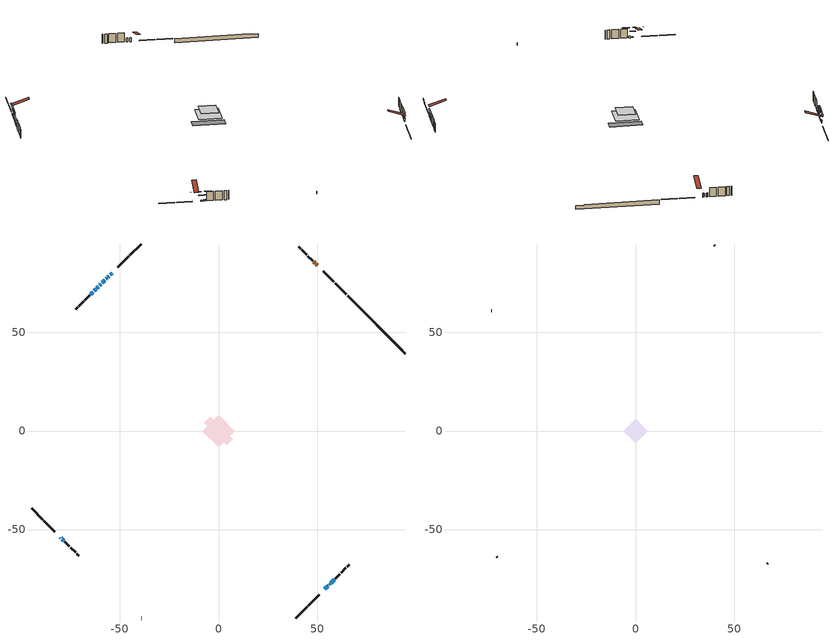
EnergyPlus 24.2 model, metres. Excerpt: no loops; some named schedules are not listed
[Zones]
conditioned space
 floor adiabatic (AdiabaticFloorConstruction): -8.29,0 0,8.29 8.29,0 0,-8.29 z2.9
 floor foundation (Slab1 construction): -7.35,4.21 -4.21,7.35 7.35,-4.21 4.21,-7.35 z-1.83
 wall outside (RimJoist1 construction): 39.29,-94.86 44.94,-89.22 / -94.86,-39.29 -89.22,-44.94 / -39.29,94.86 -44.94,89.22 / 64.82,69.34 59.18,74.98 z0.46:0.76
 wall outside (RimJoist2 construction): 45.6,-88.56 51.1,-83.05 / -88.56,-45.6 -83.05,-51.1 / -45.6,88.56 -51.1,83.05 / 58.52,75.64 53.01,81.15 z0.46:0.76
 wall outside (AdiabaticWallConstruction 1): 50.1,84.06 49.63,84.53 / 48.97,85.19 48.36,85.8 z0.46:2.49
 wall outside (AdiabaticWallConstruction): -39.3,-94.86 -38.97,-94.86 z0.46:1.68; -54.02,80.14 -54.9,79.26 z0.46:1.4; 54.02,-80.14 55.53,-78.63 z0.46:1.93; -55.55,78.61 -56.06,78.1 / -56.71,77.45 -57.04,77.12 / -80.14,-54.02 -79.81,-54.34 z0.46:0.87; -57.69,76.46 -59.06,75.1 / 56.18,-77.97 56.31,-77.85 z0.46:2.44; -59.72,74.44 -60.31,73.85 z0.46:1.25; -60.97,73.19 -61.67,72.49 / -62.32,71.84 -63.02,71.13 z0.46:1.43; 56.97,-77.19 58.64,-75.52 z0.46:2.14; -79.16,-55 -78.58,-55.58 z0.46:1.28; -63.68,70.48 -64.76,69.4 z0.46:1.32
 wall outside (Wall1 construction): 59.29,-74.86 61.6,-72.55 / -77.93,-56.23 -75.62,-58.54 / -65.42,68.74 -67.73,66.43 / 47.71,86.45 45.4,88.76 z0.46:5.34
 wall outside (Wall2 construction): 62.26,-71.9 64.68,-69.48 / -74.96,-59.2 -72.54,-61.62 / -68.38,65.78 -70.8,63.36 / 44.74,89.42 42.32,91.84 z0.46:5.34
 wall outside (Wall3 construction): 65.34,-68.82 66.26,-67.9 / -71.88,-62.28 -70.96,-63.2 / -71.46,62.7 -72.38,61.78 / 41.66,92.5 40.74,93.42 z0.46:5.34
 wall foundation (FoundationWall1 construction): 65.48,68.68,-1.83 65.48,68.68,0.46 91.93,42.23,0.46 91.93,42.23,0.3 94.86,39.29,0.3 94.86,39.29,-1.83
 window (WindowConstruction 10): -39.29,-94.86 -38.98,-94.86 z0.46:1.68
 window (WindowConstruction 8): -54.02,80.14 -54.9,79.26 z0.46:1.4
 window (WindowConstruction 9): 54.02,-80.14 55.53,-78.63 z0.46:1.93
 window (WindowConstruction 11): -55.55,78.6 -56.06,78.1 z0.46:0.87
 window (WindowConstruction 12): -56.71,77.44 -57.04,77.12 z0.46:0.87
 window (WindowConstruction 13): -80.14,-54.02 -79.82,-54.34 z0.46:0.87
 window (WindowConstruction): -57.69,76.46 -59.06,75.1 z0.46:2.44
 window (WindowConstruction 1): -59.72,74.44 -60.31,73.85 z0.46:1.25
 window (WindowConstruction 2): -60.97,73.19 -61.67,72.49 z0.46:1.43
 window (WindowConstruction 3): -62.32,71.83 -63.02,71.13 z0.46:1.43
 window (WindowConstruction 4): 56.18,-77.97 56.31,-77.85 z0.46:2.44
 window (WindowConstruction 5): 56.97,-77.19 58.64,-75.52 z0.46:2.14
 window (WindowConstruction 6): -79.16,-55 -78.58,-55.57 z0.46:1.27
 window (WindowConstruction 7): -63.68,70.48 -64.76,69.4 z0.46:1.32
 door (Door): 50.1,84.06 49.63,84.53 z0.46:2.49
 door (Door 1): 48.97,85.19 48.36,85.8 z0.46:2.49
 ceiling adiabatic (AdiabaticFloorConstruction): 0,-8.29 8.29,0 0,8.29 -8.29,0 z2.9
attic - vented
 floor to conditioned space (Floor1 construction Reversed): -6.24,0 0,6.24 6.24,0 0,-6.24 z5.34
 wall outside (Wall4 construction): 66.92,-67.24 67.05,-67.11 / -70.3,-63.85 -70.17,-63.99 / -73.04,61.12 -73.17,60.99 / 40.08,94.07 39.95,94.21 z0.46:5.34
 roof outside (Roof1 construction): 53.36,-80.8,5.34 47.29,-74.72,8.2 45.69,-76.32,8.2 51.76,-82.4,5.34; -80.8,-53.36,5.34 -74.72,-47.29,8.2 -76.32,-45.69,8.2 -82.4,-51.76,5.34; -53.36,80.8,5.34 -47.29,74.72,8.2 -45.69,76.32,8.2 -51.76,82.4,5.34; 50.76,83.4,5.34 44.68,77.33,8.2 46.28,75.73,8.2 52.36,81.8,5.34
shading: -55.04,79.12 -53.88,80.28 -54.17,80.57 -55.33,79.41 z1.6; 55.67,-78.49 53.88,-80.28 54.17,-80.57 55.96,-78.78 z2.13; -59.54,74.62 -52.07,82.09 -52.36,82.38 -59.83,74.91 z5.79; -60.52,73.64 -53.23,80.93 -53.52,81.22 -60.81,73.93 z5.79; -76.33,-57.83 -83.63,-50.53 -83.92,-50.82 -76.62,-58.12 z5.79; -60.82,73.34 -55.93,78.22 -56.23,78.51 -61.11,73.63 z4.93; -62.07,72.09 -57.96,76.2 -58.25,76.49 -62.36,72.38 z3.74; -63.43,70.73 -59.21,74.95 -59.5,75.24 -63.72,71.02 z3.92; -63.17,70.99 -62.18,71.98 -62.47,72.27 -63.46,71.28 z1.63; 58.07,-76.09 54.42,-79.73 54.71,-80.03 58.36,-76.38 z4.93; 60.4,-73.76 55.21,-78.95 55.5,-79.24 60.69,-74.05 z4.63; -76.82,-57.34 -80.92,-53.24 -81.21,-53.53 -77.11,-57.63 z3.76; -64.9,69.26 -63.54,70.62 -63.83,70.91 -65.19,69.55 z1.52
[Building]
Building 1: Terrain=Suburbs
[Site:Location]
Toronto City Centre_ON: Latitude {deg}=43.63; Longitude {deg}=-79.39; Time Zone {hr}=-5; Elevation {m}=77; Keep Site Location Information=Yes
[Site:GroundTemperature:Shallow]
5.01852, 3.26908, 3.12898, 3.95918, 7.29196, 10.6092, 13.4851, 15.3069, 15.4617, 13.9799, 11.1774, 7.9619
[Site:WaterMainsTemperature]
Calculation Method=Schedule; Temperature Schedule=mains temperature schedule
[Material] Roughness=Rough; Thermal Absorptance=0.9
Name | Thickness {m} | Conductivity {W/m-K} | Density {kg/m3} | Specific Heat {J/kg-K} | Solar Absorptance | Visible Absorptance
asphalt or fiberglass shingles | 0.00635 | 0.162714 | 1121.4 | 1465.45 | 0.4 | 0.4
ceiling loosefill ins | 0.254 | 0.0480833 | 16.02 | 1046.75 | 0.7 | 0.7
ceiling stud and cavity | 0.1397 | 0.245624 | 65.682 | 1177.47 | 0.7 | 0.7
concrete 4.0 in. | 0.1016 | 1.803125 | 2242.8 | 837.4 | 0.7 | 0.7
concrete 8.0 in. | 0.2032 | 1.803125 | 2242.8 | 837.4 | 0.7 | 0.7
door material | 0.04445 | 0.053851 | 512.64 | 1214.23 | 0.7 | 0.7
floor covering | 0.0127 | 0.0433444 | 54.468 | 1339.84 | 0.6 | 0.6
floor rigid ins; wall rigid ins | 0.512978 | 0.029427 | 32.04 | 1214.23 | 0.7 | 0.7
floor stud and cavity | 0.1397 | 1.75129 | 37.0049 | 1207.88 | 0.7 | 0.7
furniture material conditioned space 1 | 0.1524 | 0.115458 | 640.8 | 1214.23 | 0.6 | 0.6
gypsum board | 0.0127 | 0.160291 | 801 | 837.4 | 0.6 | 0.6
osb sheathing 0.5 in. | 0.0127 | 0.115458 | 512.64 | 1214.23 | 0.7 | 0.7
osb sheathing 0.75 in. | 0.01905 | 0.115458 | 512.64 | 1214.23 | 0.7 | 0.7
osb sheathing 2.0 in. | 0.0508 | 0.115458 | 512.64 | 1214.23 | 0.7 | 0.7
rim joist stud and cavity | 0.0508 | 0.0451784 | 125.044 | 1163.47 | 0.6 | 0.6
rim joist stud and cavity 1 | 0.0508 | 0.107068 | 50.32683 | 1063.81 | 0.6 | 0.6
wall stud and cavity | 0.1397 | 0.0823012 | 139.0536 | 1170.24 | 0.7 | 0.7
wall stud and cavity 1 | 0.1397 | 0.0945631 | 139.0536 | 1170.24 | 0.7 | 0.7
wall stud and cavity 2 | 0.1397 | 0.112697 | 139.0536 | 1170.24 | 0.7 | 0.7
wall stud and cavity 3 | 0.0889 | 6.9971 | 50.32683 | 1063.81 | 0.6 | 0.6
wall stud and cavity 4 | 0.0889 | 0.380278 | 52.3479 | 1209.89 | 0.7 | 0.7
wall stud and cavity 5 | 0.0889 | 0.391764 | 83.0341 | 1211.67 | 0.7 | 0.7
wood siding | 0.0254 | 0.102417 | 544.68 | 1172.36 | 0.4 | 0.4
wood siding 1 | 0.00254 | 0.102417 | 544.68 | 1172.36 | 0.4 | 0.4
wood siding 2; wood siding 3; wood siding 4 | 0.0254 | 0.102417 | 544.68 | 1172.36 | 0.7 | 0.7
[WindowMaterial:SimpleGlazingSystem]
Name | U-Factor {W/m2-K} | Solar Heat Gain Coefficient
WindowMaterial | 2.97584 | 0.59
WindowMaterial 1 | 2.96448 | 0.62
WindowMaterial 10 | 4.80756 | 0.58
WindowMaterial 2 | 2.94291 | 0.64
WindowMaterial 3 | 3.28416 | 0.41
WindowMaterial 4 | 2.88272 | 0.7
WindowMaterial 5 | 2.93155 | 0.66
WindowMaterial 6 | 2.93325 | 0.65
WindowMaterial 7 | 2.91963 | 0.67
WindowMaterial 8 | 3.30573 | 0.58
WindowMaterial 9 | 5.01254 | 0.62
[Construction]
AdiabaticFloorConstruction: floor stud and cavity, floor rigid ins, osb sheathing 0.75 in., floor covering
AdiabaticWallConstruction: wood siding 3, wall rigid ins, wall stud and cavity 4, gypsum board
AdiabaticWallConstruction 1: wood siding 4, wall rigid ins, wall stud and cavity 4, gypsum board
Door; Door 1: door material
Floor1 construction Reversed: gypsum board, ceiling stud and cavity, ceiling loosefill ins
FoundationWall1 construction: concrete 8.0 in.
furniture construction conditioned space 1: furniture material conditioned space 1
PartitionWallConstruction: gypsum board, wall stud and cavity 5, gypsum board
RimJoist1 construction: wood siding 2, osb sheathing 2.0 in., rim joist stud and cavity
RimJoist2 construction: wood siding 2, rim joist stud and cavity 1
Roof1 construction: asphalt or fiberglass shingles
Slab1 construction: concrete 4.0 in.
Wall1 construction: wood siding, osb sheathing 0.5 in., wall stud and cavity, gypsum board
Wall2 construction: wood siding, osb sheathing 0.5 in., wall stud and cavity 1, gypsum board
Wall3 construction: wood siding, osb sheathing 0.5 in., wall stud and cavity 2, gypsum board
Wall4 construction: wood siding 1, wall stud and cavity 3
WindowConstruction: WindowMaterial
WindowConstruction 1; WindowConstruction 6: WindowMaterial 1
WindowConstruction 10: WindowMaterial 8
WindowConstruction 11: WindowMaterial 9
WindowConstruction 12; WindowConstruction 13: WindowMaterial 10
WindowConstruction 2; WindowConstruction 3: WindowMaterial 2
WindowConstruction 4: WindowMaterial 3
WindowConstruction 5: WindowMaterial 4
WindowConstruction 7: WindowMaterial 5
WindowConstruction 8: WindowMaterial 6
WindowConstruction 9: WindowMaterial 7
[Zone] Multiplier=1; Part of Total Floor Area=Yes
Name | Volume {m3}
attic - vented | 36.1396
conditioned space | 526.6
[Space]
Name | Zone | Volume {m3}
attic - vented 1 | attic - vented | 36.1396
conditioned space 1 | conditioned space | 526.6
[ZoneInfiltration:EffectiveLeakageArea]
infil attic - vented 1: Zone or Space=attic - vented 1; Schedule=Always On Discrete; Effective Air Leakage Area {cm2}=3274.11; Stack Coefficient=0.00053821; Wind Coefficient=1.56746e-05
[ZoneMixing]
whole house fan mix: Zone or Space=attic - vented; Schedule=Always On Continuous; Design Flow Rate Calculation Method=Flow/Zone; Design Flow Rate {m3/s}=0; Source Zone or Space=conditioned space
[SurfaceProperty:ExposedFoundationPerimeter]
Slab1: Exposed Perimeter Calculation Method=TotalExposedPerimeter; Total Exposed Perimeter {m}=41.556
[InternalMass] Zone or ZoneList=conditioned space; Space or SpaceList=conditioned space 1
Name | Construction | Surface Area {m2}
furniture mass conditioned space 1 | furniture construction conditioned space 1 | 84.0078
partition wall mass | PartitionWallConstruction | 210.02
[Lights]
interior lighting: Zone or ZoneList or Space or SpaceList=conditioned space 1; Schedule=interior lighting schedule; Design Level Calculation Method=LightingLevel; Lighting Level {W}=343.2; Return Air Fraction=0; Fraction Radiant=0.6; Fraction Visible=0.2; Fraction Replaceable=1
[People]
occupants: Zone or ZoneList or Space or SpaceList=conditioned space 1; Number of People Schedule=occupants schedule; Number of People Calculation Method=People; Number of People=3; Fraction Radiant=0.314171; Sensible Heat Fraction=0.56303; Activity Level Schedule=occupants activity schedule; Carbon Dioxide Generation Rate {m3/s-W}=0; Enable ASHRAE 55 Comfort Warnings=No; Mean Radiant Temperature Calculation Type=EnclosureAveraged
[ElectricEquipment] Zone or ZoneList or Space or SpaceList=conditioned space 1; Design Level Calculation Method=EquipmentLevel
Name | Schedule | Design Level {W} | Fraction Latent | Fraction Radiant | Fraction Lost
clothes dryer | clothes dryer schedule | 140.772 | 0.015 | 0.081 | 0.85
clothes washer | clothes washer schedule | 32.1985 | 0.03 | 0.162 | 0.7
cooking range | cooking range schedule | 215.147 | 0.08 | 0.432 | 0.2
dishwasher | dishwasher schedule | 66.8632 | 0.3 | 0.18 | 0.4
fridge | fridge schedule | 72.9452 | 0 | 0.6 | 0
mech vent bath fan 0 | mech vent bath fan 0 schedule | 43 | 0 | 0 | 1
mech vent house fan | mech vent house fan schedule | 0 | 0 | 0 | 1
mech vent house fan cfis | mech vent house fan cfis schedule | 0 | 0 | 0 | 0
mech vent range fan 0 | mech vent range fan 0 schedule | 43 | 0 | 0 | 1
misc plug loads | misc plug loads schedule | 494.7 | 0.045 | 0.513 | 0.1
whole house fan | Always On Discrete | 0 | 0 | 0 | 1
[OtherEquipment] Zone or ZoneList or Space or SpaceList=conditioned space 1; Design Level Calculation Method=EquipmentLevel
Name | Fuel Type | Schedule | Design Level {W} | Fraction Latent | Fraction Radiant | Fraction Lost
clothes dryer 1 | Electricity | clothes dryer schedule | 0 | 0.015 | 0.081 | 0.85
cooking range 1 | Electricity | cooking range schedule | 0 | 0.08 | 0.432 | 0.2
general water use latent | None | general water use schedule | 62.594 | 1 | 0 | 0
general water use sensible | None | general water use schedule | -61.6891 | 0 | 0.6 | 0
mech vent house fan latent load | None | Always On Discrete | 0 | 1 | 0 | 0
mech vent house fan sensible load | None | Always On Discrete | 0 | 0 | 0 | 0
water heater energy adjustment1 | NaturalGas | Always On Discrete | 0.01 | 0 | 0 | 1
[ZoneInfiltration:DesignFlowRate] Zone or ZoneList or Space or SpaceList=conditioned space 1; Schedule=Always On Discrete; Design Flow Rate Calculation Method=Flow/Zone; Design Flow Rate {m3/s}=0
infil flow; natural vent flow; whole house fan flow
[Foundation:Kiva]
Foundation Kiva 1: Initial Indoor Air Temperature {C}=18; Wall Height Above Grade {m}=0.460004; Wall Depth Below Slab {m}=0.2032
[Foundation:Kiva:Settings]
Soil Conductivity {W/m-K}=0.849921; Soil Density {kg/m3}=1842.3; Soil Specific Heat {J/kg-K}=418.7; Ground Solar Absorptivity=0.9; Ground Thermal Absorptivity=0.9; Ground Surface Roughness {m}=0.03; Far-Field Width {m}=40; Deep-Ground Boundary Condition=ZeroFlux; Deep-Ground Depth {m}=40; Minimum Cell Dimension {m}=0.2; Maximum Cell Growth Coefficient=3; Simulation Timestep=Timestep
[Exterior:Lights]
exterior lighting: Schedule=exterior lighting schedule; Design Level {W}=75.6
[Schedule:Constant]
Name | Hourly Value
Always On Continuous; mech vent house fan schedule; mech vent house fan cfis schedule; Always On Discrete | 1
occupants activity schedule | 117.228
fridge schedule | 0
[Schedule:Week:Daily]
interior lighting schedule Week Rule - Jan1-Jan27: interior lighting schedule day, interior lighting schedule day, interior lighting schedule day, interior lighting schedule day, interior lighting schedule day, interior lighting schedule day, interior lighting schedule day, interior lighting schedule default day, interior lighting schedule default day, interior lighting schedule default day, interior lighting schedule default day, interior lighting schedule default day
interior lighting schedule Week Rule - Jan28-Feb3: interior lighting schedule day, interior lighting schedule day, interior lighting schedule day, interior lighting schedule day, interior lighting schedule day 1, interior lighting schedule day 1, interior lighting schedule day 1, interior lighting schedule default day, interior lighting schedule default day, interior lighting schedule default day, interior lighting schedule default day, interior lighting schedule default day
interior lighting schedule Week Rule - Feb4-Feb24: interior lighting schedule day 1, interior lighting schedule day 1, interior lighting schedule day 1, interior lighting schedule day 1, interior lighting schedule day 1, interior lighting schedule day 1, interior lighting schedule day 1, interior lighting schedule default day, interior lighting schedule default day, interior lighting schedule default day, interior lighting schedule default day, interior lighting schedule default day
interior lighting schedule Week Rule - Feb25-Mar3: interior lighting schedule day 1, interior lighting schedule day 1, interior lighting schedule day 1, interior lighting schedule day 1, interior lighting schedule day 2, interior lighting schedule day 2, interior lighting schedule day 2, interior lighting schedule default day, interior lighting schedule default day, interior lighting schedule default day, interior lighting schedule default day, interior lighting schedule default day
interior lighting schedule Week Rule - Mar4-Mar31: interior lighting schedule day 2, interior lighting schedule day 2, interior lighting schedule day 2, interior lighting schedule day 2, interior lighting schedule day 2, interior lighting schedule day 2, interior lighting schedule day 2, interior lighting schedule default day, interior lighting schedule default day, interior lighting schedule default day, interior lighting schedule default day, interior lighting schedule default day
interior lighting schedule Week Rule - Apr1-Apr28: interior lighting schedule day 3, interior lighting schedule day 3, interior lighting schedule day 3, interior lighting schedule day 3, interior lighting schedule day 3, interior lighting schedule day 3, interior lighting schedule day 3, interior lighting schedule default day, interior lighting schedule default day, interior lighting schedule default day, interior lighting schedule default day, interior lighting schedule default day
interior lighting schedule Week Rule - Apr29-May5: interior lighting schedule day 3, interior lighting schedule day 3, interior lighting schedule day 4, interior lighting schedule day 4, interior lighting schedule day 4, interior lighting schedule day 4, interior lighting schedule day 4, interior lighting schedule default day, interior lighting schedule default day, interior lighting schedule default day, interior lighting schedule default day, interior lighting schedule default day
interior lighting schedule Week Rule - May6-May26: interior lighting schedule day 4, interior lighting schedule day 4, interior lighting schedule day 4, interior lighting schedule day 4, interior lighting schedule day 4, interior lighting schedule day 4, interior lighting schedule day 4, interior lighting schedule default day, interior lighting schedule default day, interior lighting schedule default day, interior lighting schedule default day, interior lighting schedule default day
interior lighting schedule Week Rule - May27-Jun2: interior lighting schedule day 4, interior lighting schedule day 4, interior lighting schedule day 4, interior lighting schedule day 4, interior lighting schedule day 4, interior lighting schedule day 5, interior lighting schedule day 5, interior lighting schedule default day, interior lighting schedule default day, interior lighting schedule default day, interior lighting schedule default day, interior lighting schedule default day
interior lighting schedule Week Rule - Jun3-Jun30: interior lighting schedule day 5, interior lighting schedule day 5, interior lighting schedule day 5, interior lighting schedule day 5, interior lighting schedule day 5, interior lighting schedule day 5, interior lighting schedule day 5, interior lighting schedule default day, interior lighting schedule default day, interior lighting schedule default day, interior lighting schedule default day, interior lighting schedule default day
interior lighting schedule Week Rule - Jul1-Jul28: interior lighting schedule day 6, interior lighting schedule day 6, interior lighting schedule day 6, interior lighting schedule day 6, interior lighting schedule day 6, interior lighting schedule day 6, interior lighting schedule day 6, interior lighting schedule default day, interior lighting schedule default day, interior lighting schedule default day, interior lighting schedule default day, interior lighting schedule default day
interior lighting schedule Week Rule - Jul29-Aug4: interior lighting schedule day 6, interior lighting schedule day 6, interior lighting schedule day 6, interior lighting schedule day 7, interior lighting schedule day 7, interior lighting schedule day 7, interior lighting schedule day 7, interior lighting schedule default day, interior lighting schedule default day, interior lighting schedule default day, interior lighting schedule default day, interior lighting schedule default day
interior lighting schedule Week Rule - Aug5-Aug25: interior lighting schedule day 7, interior lighting schedule day 7, interior lighting schedule day 7, interior lighting schedule day 7, interior lighting schedule day 7, interior lighting schedule day 7, interior lighting schedule day 7, interior lighting schedule default day, interior lighting schedule default day, interior lighting schedule default day, interior lighting schedule default day, interior lighting schedule default day
interior lighting schedule Week Rule - Aug26-Sep1: interior lighting schedule day 7, interior lighting schedule day 7, interior lighting schedule day 7, interior lighting schedule day 7, interior lighting schedule day 7, interior lighting schedule day 7, interior lighting schedule day 8, interior lighting schedule default day, interior lighting schedule default day, interior lighting schedule default day, interior lighting schedule default day, interior lighting schedule default day
interior lighting schedule Week Rule - Sep2-Sep29: interior lighting schedule day 8, interior lighting schedule day 8, interior lighting schedule day 8, interior lighting schedule day 8, interior lighting schedule day 8, interior lighting schedule day 8, interior lighting schedule day 8, interior lighting schedule default day, interior lighting schedule default day, interior lighting schedule default day, interior lighting schedule default day, interior lighting schedule default day
interior lighting schedule Week Rule - Sep30-Oct6: interior lighting schedule day 8, interior lighting schedule day 9, interior lighting schedule day 9, interior lighting schedule day 9, interior lighting schedule day 9, interior lighting schedule day 9, interior lighting schedule day 9, interior lighting schedule default day, interior lighting schedule default day, interior lighting schedule default day, interior lighting schedule default day, interior lighting schedule default day
interior lighting schedule Week Rule - Oct7-Oct27: interior lighting schedule day 9, interior lighting schedule day 9, interior lighting schedule day 9, interior lighting schedule day 9, interior lighting schedule day 9, interior lighting schedule day 9, interior lighting schedule day 9, interior lighting schedule default day, interior lighting schedule default day, interior lighting schedule default day, interior lighting schedule default day, interior lighting schedule default day
interior lighting schedule Week Rule - Oct28-Nov3: interior lighting schedule day 9, interior lighting schedule day 9, interior lighting schedule day 9, interior lighting schedule day 9, interior lighting schedule day 10, interior lighting schedule day 10, interior lighting schedule day 10, interior lighting schedule default day, interior lighting schedule default day, interior lighting schedule default day, interior lighting schedule default day, interior lighting schedule default day
interior lighting schedule Week Rule - Nov4-Nov24: interior lighting schedule day 10, interior lighting schedule day 10, interior lighting schedule day 10, interior lighting schedule day 10, interior lighting schedule day 10, interior lighting schedule day 10, interior lighting schedule day 10, interior lighting schedule default day, interior lighting schedule default day, interior lighting schedule default day, interior lighting schedule default day, interior lighting schedule default day
interior lighting schedule Week Rule - Nov25-Dec1: interior lighting schedule day 10, interior lighting schedule day 10, interior lighting schedule day 10, interior lighting schedule day 10, interior lighting schedule day 10, interior lighting schedule day 10, interior lighting schedule day 11, interior lighting schedule default day, interior lighting schedule default day, interior lighting schedule default day, interior lighting schedule default day, interior lighting schedule default day
interior lighting schedule Week Rule - Dec2-Dec31: interior lighting schedule day 11, interior lighting schedule day 11, interior lighting schedule day 11, interior lighting schedule day 11, interior lighting schedule day 11, interior lighting schedule day 11, interior lighting schedule day 11, interior lighting schedule default day, interior lighting schedule default day, interior lighting schedule default day, interior lighting schedule default day, interior lighting schedule default day
occupants schedule Week Rule - Jan1-Dec31: occupants schedule day, occupants schedule day, occupants schedule day, occupants schedule day, occupants schedule day, occupants schedule day, occupants schedule day, occupants schedule default day, occupants schedule default day, occupants schedule default day, occupants schedule default day, occupants schedule default day
clothes dryer schedule Week Rule - Jan1-Dec31: clothes dryer schedule day, clothes dryer schedule day, clothes dryer schedule day, clothes dryer schedule day, clothes dryer schedule day, clothes dryer schedule day, clothes dryer schedule day, clothes dryer schedule default day, clothes dryer schedule default day, clothes dryer schedule default day, clothes dryer schedule default day, clothes dryer schedule default day
clothes washer schedule Week Rule - Jan1-Dec31: clothes washer schedule day, clothes washer schedule day, clothes washer schedule day, clothes washer schedule day, clothes washer schedule day, clothes washer schedule day, clothes washer schedule day, clothes washer schedule default day, clothes washer schedule default day, clothes washer schedule default day, clothes washer schedule default day, clothes washer schedule default day
cooking range schedule Week Rule - Jan1-Dec31: cooking range schedule day, cooking range schedule day, cooking range schedule day, cooking range schedule day, cooking range schedule day, cooking range schedule day, cooking range schedule day, cooking range schedule default day, cooking range schedule default day, cooking range schedule default day, cooking range schedule default day, cooking range schedule default day
dishwasher schedule Week Rule - Jan1-Dec31: dishwasher schedule day, dishwasher schedule day, dishwasher schedule day, dishwasher schedule day, dishwasher schedule day, dishwasher schedule day, dishwasher schedule day, dishwasher schedule default day, dishwasher schedule default day, dishwasher schedule default day, dishwasher schedule default day, dishwasher schedule default day
mech vent bath fan 0 schedule Week Rule - Jan1-Dec31: mech vent bath fan 0 schedule day, mech vent bath fan 0 schedule day, mech vent bath fan 0 schedule day, mech vent bath fan 0 schedule day, mech vent bath fan 0 schedule day, mech vent bath fan 0 schedule day, mech vent bath fan 0 schedule day, mech vent bath fan 0 schedule default day, mech vent bath fan 0 schedule default day, mech vent bath fan 0 schedule default day, mech vent bath fan 0 schedule default day, mech vent bath fan 0 schedule default day
mech vent range fan 0 schedule Week Rule - Jan1-Dec31: mech vent range fan 0 schedule day, mech vent range fan 0 schedule day, mech vent range fan 0 schedule day, mech vent range fan 0 schedule day, mech vent range fan 0 schedule day, mech vent range fan 0 schedule day, mech vent range fan 0 schedule day, mech vent range fan 0 schedule default day, mech vent range fan 0 schedule default day, mech vent range fan 0 schedule default day, mech vent range fan 0 schedule default day, mech vent range fan 0 schedule default day
misc plug loads schedule Week Rule - Jan1-Dec31: misc plug loads schedule day, misc plug loads schedule day, misc plug loads schedule day, misc plug loads schedule day, misc plug loads schedule day, misc plug loads schedule day, misc plug loads schedule day, misc plug loads schedule default day, misc plug loads schedule default day, misc plug loads schedule default day, misc plug loads schedule default day, misc plug loads schedule default day
general water use schedule Week Rule - Jan1-Dec31: general water use schedule day, general water use schedule day, general water use schedule day, general water use schedule day, general water use schedule day, general water use schedule day, general water use schedule day, general water use schedule default day, general water use schedule default day, general water use schedule default day, general water use schedule default day, general water use schedule default day
exterior lighting schedule Week Rule - Jan1-Jan27: exterior lighting schedule day, exterior lighting schedule day, exterior lighting schedule day, exterior lighting schedule day, exterior lighting schedule day, exterior lighting schedule day, exterior lighting schedule day, exterior lighting schedule default day, exterior lighting schedule default day, exterior lighting schedule default day, exterior lighting schedule default day, exterior lighting schedule default day
exterior lighting schedule Week Rule - Jan28-Feb3: exterior lighting schedule day, exterior lighting schedule day, exterior lighting schedule day, exterior lighting schedule day, exterior lighting schedule day 1, exterior lighting schedule day 1, exterior lighting schedule day 1, exterior lighting schedule default day, exterior lighting schedule default day, exterior lighting schedule default day, exterior lighting schedule default day, exterior lighting schedule default day
exterior lighting schedule Week Rule - Feb4-Feb24: exterior lighting schedule day 1, exterior lighting schedule day 1, exterior lighting schedule day 1, exterior lighting schedule day 1, exterior lighting schedule day 1, exterior lighting schedule day 1, exterior lighting schedule day 1, exterior lighting schedule default day, exterior lighting schedule default day, exterior lighting schedule default day, exterior lighting schedule default day, exterior lighting schedule default day
exterior lighting schedule Week Rule - Feb25-Mar3: exterior lighting schedule day 1, exterior lighting schedule day 1, exterior lighting schedule day 1, exterior lighting schedule day 1, exterior lighting schedule day 2, exterior lighting schedule day 2, exterior lighting schedule day 2, exterior lighting schedule default day, exterior lighting schedule default day, exterior lighting schedule default day, exterior lighting schedule default day, exterior lighting schedule default day
exterior lighting schedule Week Rule - Mar4-Mar31: exterior lighting schedule day 2, exterior lighting schedule day 2, exterior lighting schedule day 2, exterior lighting schedule day 2, exterior lighting schedule day 2, exterior lighting schedule day 2, exterior lighting schedule day 2, exterior lighting schedule default day, exterior lighting schedule default day, exterior lighting schedule default day, exterior lighting schedule default day, exterior lighting schedule default day
exterior lighting schedule Week Rule - Apr1-Apr28: exterior lighting schedule day 3, exterior lighting schedule day 3, exterior lighting schedule day 3, exterior lighting schedule day 3, exterior lighting schedule day 3, exterior lighting schedule day 3, exterior lighting schedule day 3, exterior lighting schedule default day, exterior lighting schedule default day, exterior lighting schedule default day, exterior lighting schedule default day, exterior lighting schedule default day
exterior lighting schedule Week Rule - Apr29-May5: exterior lighting schedule day 3, exterior lighting schedule day 3, exterior lighting schedule day 4, exterior lighting schedule day 4, exterior lighting schedule day 4, exterior lighting schedule day 4, exterior lighting schedule day 4, exterior lighting schedule default day, exterior lighting schedule default day, exterior lighting schedule default day, exterior lighting schedule default day, exterior lighting schedule default day
exterior lighting schedule Week Rule - May6-May26: exterior lighting schedule day 4, exterior lighting schedule day 4, exterior lighting schedule day 4, exterior lighting schedule day 4, exterior lighting schedule day 4, exterior lighting schedule day 4, exterior lighting schedule day 4, exterior lighting schedule default day, exterior lighting schedule default day, exterior lighting schedule default day, exterior lighting schedule default day, exterior lighting schedule default day
exterior lighting schedule Week Rule - May27-Jun2: exterior lighting schedule day 4, exterior lighting schedule day 4, exterior lighting schedule day 4, exterior lighting schedule day 4, exterior lighting schedule day 4, exterior lighting schedule day 5, exterior lighting schedule day 5, exterior lighting schedule default day, exterior lighting schedule default day, exterior lighting schedule default day, exterior lighting schedule default day, exterior lighting schedule default day
exterior lighting schedule Week Rule - Jun3-Jun30: exterior lighting schedule day 5, exterior lighting schedule day 5, exterior lighting schedule day 5, exterior lighting schedule day 5, exterior lighting schedule day 5, exterior lighting schedule day 5, exterior lighting schedule day 5, exterior lighting schedule default day, exterior lighting schedule default day, exterior lighting schedule default day, exterior lighting schedule default day, exterior lighting schedule default day
exterior lighting schedule Week Rule - Jul1-Jul28: exterior lighting schedule day 6, exterior lighting schedule day 6, exterior lighting schedule day 6, exterior lighting schedule day 6, exterior lighting schedule day 6, exterior lighting schedule day 6, exterior lighting schedule day 6, exterior lighting schedule default day, exterior lighting schedule default day, exterior lighting schedule default day, exterior lighting schedule default day, exterior lighting schedule default day
exterior lighting schedule Week Rule - Jul29-Aug4: exterior lighting schedule day 6, exterior lighting schedule day 6, exterior lighting schedule day 6, exterior lighting schedule day 7, exterior lighting schedule day 7, exterior lighting schedule day 7, exterior lighting schedule day 7, exterior lighting schedule default day, exterior lighting schedule default day, exterior lighting schedule default day, exterior lighting schedule default day, exterior lighting schedule default day
exterior lighting schedule Week Rule - Aug5-Aug25: exterior lighting schedule day 7, exterior lighting schedule day 7, exterior lighting schedule day 7, exterior lighting schedule day 7, exterior lighting schedule day 7, exterior lighting schedule day 7, exterior lighting schedule day 7, exterior lighting schedule default day, exterior lighting schedule default day, exterior lighting schedule default day, exterior lighting schedule default day, exterior lighting schedule default day
exterior lighting schedule Week Rule - Aug26-Sep1: exterior lighting schedule day 7, exterior lighting schedule day 7, exterior lighting schedule day 7, exterior lighting schedule day 7, exterior lighting schedule day 7, exterior lighting schedule day 7, exterior lighting schedule day 8, exterior lighting schedule default day, exterior lighting schedule default day, exterior lighting schedule default day, exterior lighting schedule default day, exterior lighting schedule default day
exterior lighting schedule Week Rule - Sep2-Sep29: exterior lighting schedule day 8, exterior lighting schedule day 8, exterior lighting schedule day 8, exterior lighting schedule day 8, exterior lighting schedule day 8, exterior lighting schedule day 8, exterior lighting schedule day 8, exterior lighting schedule default day, exterior lighting schedule default day, exterior lighting schedule default day, exterior lighting schedule default day, exterior lighting schedule default day
[Schedule:Year]
interior lighting schedule: interior lighting schedule Week Rule - Jan1-Jan27, 1, 1, 1, 27, interior lighting schedule Week Rule - Jan28-Feb3, 1, 28, 2, 3, interior lighting schedule Week Rule - Feb4-Feb24, 2, 4, 2, 24, interior lighting schedule Week Rule - Feb25-Mar3, 2, 25, 3, 3, interior lighting schedule Week Rule - Mar4-Mar31, 3, 4, 3, 31, interior lighting schedule Week Rule - Apr1-Apr28, 4, 1, 4, 28, interior lighting schedule Week Rule - Apr29-May5, 4, 29, 5, 5, interior lighting schedule Week Rule - May6-May26, 5, 6, 5, 26, interior lighting schedule Week Rule - May27-Jun2, 5, 27, 6, 2, interior lighting schedule Week Rule - Jun3-Jun30, 6, 3, 6, 30, interior lighting schedule Week Rule - Jul1-Jul28, 7, 1, 7, 28, interior lighting schedule Week Rule - Jul29-Aug4, 7, 29, 8, 4, interior lighting schedule Week Rule - Aug5-Aug25, 8, 5, 8, 25, interior lighting schedule Week Rule - Aug26-Sep1, 8, 26, 9, 1, interior lighting schedule Week Rule - Sep2-Sep29, 9, 2, 9, 29, interior lighting schedule Week Rule - Sep30-Oct6, 9, 30, 10, 6, interior lighting schedule Week Rule - Oct7-Oct27, 10, 7, 10, 27, interior lighting schedule Week Rule - Oct28-Nov3, 10, 28, 11, 3, interior lighting schedule Week Rule - Nov4-Nov24, 11, 4, 11, 24, interior lighting schedule Week Rule - Nov25-Dec1, 11, 25, 12, 1, interior lighting schedule Week Rule - Dec2-Dec31, 12, 2, 12, 31
occupants schedule: occupants schedule Week Rule - Jan1-Dec31, 1, 1, 12, 31
clothes dryer schedule: clothes dryer schedule Week Rule - Jan1-Dec31, 1, 1, 12, 31
clothes washer schedule: clothes washer schedule Week Rule - Jan1-Dec31, 1, 1, 12, 31
cooking range schedule: cooking range schedule Week Rule - Jan1-Dec31, 1, 1, 12, 31
dishwasher schedule: dishwasher schedule Week Rule - Jan1-Dec31, 1, 1, 12, 31
mech vent bath fan 0 schedule: mech vent bath fan 0 schedule Week Rule - Jan1-Dec31, 1, 1, 12, 31
mech vent range fan 0 schedule: mech vent range fan 0 schedule Week Rule - Jan1-Dec31, 1, 1, 12, 31
misc plug loads schedule: misc plug loads schedule Week Rule - Jan1-Dec31, 1, 1, 12, 31
general water use schedule: general water use schedule Week Rule - Jan1-Dec31, 1, 1, 12, 31
exterior lighting schedule: exterior lighting schedule Week Rule - Jan1-Jan27, 1, 1, 1, 27, exterior lighting schedule Week Rule - Jan28-Feb3, 1, 28, 2, 3, exterior lighting schedule Week Rule - Feb4-Feb24, 2, 4, 2, 24, exterior lighting schedule Week Rule - Feb25-Mar3, 2, 25, 3, 3, exterior lighting schedule Week Rule - Mar4-Mar31, 3, 4, 3, 31, exterior lighting schedule Week Rule - Apr1-Apr28, 4, 1, 4, 28, exterior lighting schedule Week Rule - Apr29-May5, 4, 29, 5, 5, exterior lighting schedule Week Rule - May6-May26, 5, 6, 5, 26, exterior lighting schedule Week Rule - May27-Jun2, 5, 27, 6, 2, exterior lighting schedule Week Rule - Jun3-Jun30, 6, 3, 6, 30, exterior lighting schedule Week Rule - Jul1-Jul28, 7, 1, 7, 28, exterior lighting schedule Week Rule - Jul29-Aug4, 7, 29, 8, 4, exterior lighting schedule Week Rule - Aug5-Aug25, 8, 5, 8, 25, exterior lighting schedule Week Rule - Aug26-Sep1, 8, 26, 9, 1, exterior lighting schedule Week Rule - Sep2-Sep29, 9, 2, 9, 29, exterior lighting schedule Week Rule - Sep30-Oct6, 9, 30, 10, 6, exterior lighting schedule Week Rule - Oct7-Oct27, 10, 7, 10, 27, exterior lighting schedule Week Rule - Oct28-Nov3, 10, 28, 11, 3, exterior lighting schedule Week Rule - Nov4-Nov24, 11, 4, 11, 24, exterior lighting schedule Week Rule - Nov25-Dec1, 11, 25, 12, 1, exterior lighting schedule Week Rule - Dec2-Dec31, 12, 2, 12, 31
[Schedule:Compact]
mains temperature schedule: Through: 01/01, For: AllDays, Until: 24:00, 8.80333, Through: 01/02, For: AllDays, Until: 24:00, 8.74333, Through: 01/03, For: AllDays, Until: 24:00, 8.68389, Through: 01/04, For: AllDays, Until: 24:00, 8.62611, Through: 01/05, For: AllDays, Until: 24:00, 8.56944, Through: 01/06, For: AllDays, Until: 24:00, 8.51389, Through: 01/07, For: AllDays, Until: 24:00, 8.45944, Through: 01/08, For: AllDays, Until: 24:00, 8.40611, Through: 01/09, For: AllDays, Until: 24:00, 8.35389, Through: 01/10, For: AllDays, Until: 24:00, 8.30278, Through: 01/11, For: AllDays, Until: 24:00, 8.25333, Through: 01/12, For: AllDays, Until: 24:00, 8.205, Through: 01/13, For: AllDays, Until: 24:00, 8.15778, Through: 01/14, For: AllDays, Until: 24:00, 8.11222, Through: 01/15, For: AllDays, Until: 24:00, 8.06778, Through: 01/16, For: AllDays, Until: 24:00, 8.02444, Through: 01/17, For: AllDays, Until: 24:00, 7.98222, Through: 01/18, For: AllDays, Until: 24:00, 7.94167, Through: 01/19, For: AllDays, Until: 24:00, 7.90222, Through: 01/20, For: AllDays, Until: 24:00, 7.86444, Through: 01/21, For: AllDays, Until: 24:00, 7.82778, Through: 01/22, For: AllDays, Until: 24:00, 7.79278, Through: 01/23, For: AllDays, Until: 24:00, 7.75889, Through: 01/24, For: AllDays, Until: 24:00, 7.72667, Through: 01/25, For: AllDays, Until: 24:00, 7.69556, Through: 01/26, For: AllDays, Until: 24:00, 7.66611, Through: 01/27, For: AllDays, Until: 24:00, 7.63778, Through: 01/28, For: AllDays, Until: 24:00, 7.61111, Through: 01/29, For: AllDays, Until: 24:00, 7.58556, Through: 01/30, For: AllDays, Until: 24:00, 7.56167, Through: 01/31, For: AllDays, Until: 24:00, 7.53944, Through: 02/01, For: AllDays, Until: 24:00, 7.51833, Through: 02/02, For: AllDays, Until: 24:00, 7.49889, Through: 02/03, For: AllDays, Until: 24:00, 7.48111, Through: 02/04, For: AllDays, Until: 24:00, 7.46444, Through: 02/05, For: AllDays, Until: 24:00, 7.44944, Through: 02/06, For: AllDays, Until: 24:00, 7.43556, Through: 02/07, For: AllDays, Until: 24:00, 7.42333, Through: 02/08, For: AllDays, Until: 24:00, 7.41278, Through: 02/09, For: AllDays, Until: 24:00, 7.40389, Through: 02/10, For: AllDays, Until: 24:00, 7.39611, Through: 02/11, For: AllDays, Until: 24:00, 7.39, Through: 02/12, For: AllDays, Until: 24:00, 7.38556, Through: 02/13, For: AllDays, Until: 24:00, 7.38222, Through: 02/14, For: AllDays, Until: 24:00, 7.38056, Through: 02/15, For: AllDays, Until: 24:00, 7.38056, Through: 02/16, For: AllDays, Until: 24:00, 7.38222, Through: 02/17, For: AllDays, Until: 24:00, 7.385, Through: 02/18, For: AllDays, Until: 24:00, 7.38944, Through: 02/19, For: AllDays, Until: 24:00, 7.395, Through: 02/20, For: AllDays, Until: 24:00, 7.40278, Through: 02/21, For: AllDays, Until: 24:00, 7.41167, Through: 02/22, For: AllDays, Until: 24:00, 7.42222, Through: 02/23, For: AllDays, Until: 24:00, 7.43389, Through: 02/24, For: AllDays, Until: 24:00, 7.44722, Through: 02/25, For: AllDays, Until: 24:00, 7.46222, Through: 02/26, For: AllDays, Until: 24:00, 7.47833, Through: 02/27, For: AllDays, Until: 24:00, 7.49611, Through: 02/28, For: AllDays, Until: 24:00, 7.51556, Through: 03/01, For: AllDays, Until: 24:00, 7.53667, Through: 03/02, For: AllDays, Until: 24:00, 7.55889, Through: 03/03, For: AllDays, Until: 24:00, 7.58222, Through: 03/04, For: AllDays, Until: 24:00, 7.60722, Through: 03/05, For: AllDays, Until: 24:00, 7.63389, Through: 03/06, For: AllDays, Until: 24:00, 7.66222, Through: 03/07, For: AllDays, Until: 24:00, 7.69111, Through: 03/08, For: AllDays, Until: 24:00, 7.72222, Through: 03/09, For: AllDays, Until: 24:00, 7.75444, Through: 03/10, For: AllDays, Until: 24:00, 7.78778, Through: 03/11, For: AllDays, Until: 24:00, 7.82278, Through: 03/12, For: AllDays, Until: 24:00, 7.85944, Through: 03/13, For: AllDays, Until: 24:00, 7.89722, Through: 03/14, For: AllDays, Until: 24:00, 7.93611, Through: 03/15, For: AllDays, Until: 24:00, 7.97667, Through: 03/16, For: AllDays, Until: 24:00, 8.01833, Through: 03/17, For: AllDays, Until: 24:00, 8.06167, Through: 03/18, For: AllDays, Until: 24:00, 8.10611, Through: 03/19, For: AllDays, Until: 24:00, 8.15167, Through: 03/20, For: AllDays, Until: 24:00, 8.19833, Through: 03/21, For: AllDays, Until: 24:00, 8.24667, Through: 03/22, For: AllDays, Until: 24:00, 8.29611, Through: 03/23, For: AllDays, Until: 24:00, 8.34667, Through: 03/24, For: AllDays, Until: 24:00, 8.39889, Through: 03/25, For: AllDays, Until: 24:00, 8.45167, Through: 03/26, For: AllDays, Until: 24:00, 8.50611, Through: 03/27, For: AllDays, Until: 24:00, 8.56167, Through: 03/28, For: AllDays, Until: 24:00, 8.61833, Through: 03/29, For: AllDays, Until: 24:00, 8.67611, Through: 03/30, For: AllDays, Until: 24:00, 8.735, Through: 03/31, For: AllDays, Until: 24:00, 8.795, Through: 04/01, For: AllDays, Until: 24:00, 8.85611, Through: 04/02, For: AllDays, Until: 24:00, 8.91833, Through: 04/03, For: AllDays, Until: 24:00, 8.98167, Through: 04/04, For: AllDays, Until: 24:00, 9.04556, Through: 04/05, For: AllDays, Until: 24:00, 9.11111, Through: 04/06, For: AllDays, Until: 24:00, 9.17722, Through: 04/07, For: AllDays, Until: 24:00, 9.24444, Through: 04/08, For: AllDays, Until: 24:00, 9.31222, Through: 04/09, For: AllDays, Until: 24:00, 9.38167, Through: 04/10, For: AllDays, Until: 24:00, 9.45167, Through: 04/11, For: AllDays, Until: 24:00, 9.52222, Through: 04/12, For: AllDays, Until: 24:00, 9.59444, Through: 04/13, For: AllDays, Until: 24:00, 9.66667, Through: 04/14, For: AllDays, Until: 24:00, 9.74, Through: 04/15, For: AllDays, Until: 24:00, 9.81444, Through: 04/16, For: AllDays, Until: 24:00, 9.88944, Through: 04/17, For: AllDays, Until: 24:00, 9.96556, Through: 04/18, For: AllDays, Until: 24:00, 10.0417, Through: 04/19, For: AllDays, Until: 24:00, 10.1189, Through: 04/20, For: AllDays, Until: 24:00, 10.1972, Through: 04/21, For: AllDays, Until: 24:00, 10.2756, Through: 04/22, For: AllDays, Until: 24:00, 10.355, Through: 04/23, For: AllDays, Until: 24:00, 10.435, Through: 04/24, For: AllDays, Until: 24:00, 10.515, Through: 04/25, For: AllDays, Until: 24:00, 10.5961, Through: 04/26, For: AllDays, Until: 24:00, 10.6778, Through: 04/27, For: AllDays, Until: 24:00, 10.76, Through: 04/28, For: AllDays, Until: 24:00, 10.8428, Through: 04/29, For: AllDays, Until: 24:00, 10.9261, Through: 04/30, For: AllDays, Until: 24:00, 11.0094, Through: 05/01, For: AllDays, Until: 24:00, 11.0933, Through: 05/02, For: AllDays, Until: 24:00, 11.1778, Through: 05/03, For: AllDays, Until: 24:00, 11.2628, Through: 05/04, For: AllDays, Until: 24:00, 11.3478, Through: 05/05, For: AllDays, Until: 24:00, 11.4333, Through: 05/06, For: AllDays, Until: 24:00, 11.5189, Through: 05/07, For: AllDays, Until: 24:00, 11.605, Through: 05/08, For: AllDays, Until: 24:00, 11.6917, Through: 05/09, For: AllDays, Until: 24:00, 11.7778, Through: 05/10, For: AllDays, Until: 24:00, 11.865, Through: 05/11, For: AllDays, Until: 24:00, 11.9517, Through: 05/12, For: AllDays, Until: 24:00, 12.0389, Through: 05/13, For: AllDays, Until: 24:00, 12.1261, Through: 05/14, For: AllDays, Until: 24:00, 12.2133, Through: 05/15, For: AllDays, Until: 24:00, 12.3006, Through: 05/16, For: AllDays, Until: 24:00, 12.3883, Through: 05/17, For: AllDays, Until: 24:00, 12.4756, Through: 05/18, For: AllDays, Until: 24:00, 12.5628, Through: 05/19, For: AllDays, Until: 24:00, 12.6506, Through: 05/20, For: AllDays, Until: 24:00, 12.7378, Through: 05/21, For: AllDays, Until: 24:00, 12.825, Through: 05/22, For: AllDays, Until: 24:00, 12.9122, Through: 05/23, For: AllDays, Until: 24:00, 12.9994, Through: 05/24, For: AllDays, Until: 24:00, 13.0861, Through: 05/25, For: AllDays, Until: 24:00, 13.1728, Through: 05/26, For: AllDays, Until: 24:00, 13.2594, Through: 05/27, For: AllDays, Until: 24:00, 13.3456, Through: 05/28, For: AllDays, Until: 24:00, 13.4317, Through: 05/29, For: AllDays, Until: 24:00, 13.5172, Through: 05/30, For: AllDays, Until: 24:00, 13.6028, Through: 05/31, For: AllDays, Until: 24:00, 13.6878, Through: 06/01, For: AllDays, Until: 24:00, 13.7722, Through: 06/02, For: AllDays, Until: 24:00, 13.8567, Through: 06/03, For: AllDays, Until: 24:00, 13.9406, Through: 06/04, For: AllDays, Until: 24:00, 14.0239, Through: 06/05, For: AllDays, Until: 24:00, 14.1067, Through: 06/06, For: AllDays, Until: 24:00, 14.1894, Through: 06/07, For: AllDays, Until: 24:00, 14.2711, Through: 06/08, For: AllDays, Until: 24:00, 14.3528, Through: 06/09, For: AllDays, Until: 24:00, 14.4339, Through: 06/10, For: AllDays, Until: 24:00, 14.5139, Through: 06/11, For: AllDays, Until: 24:00, 14.5939, Through: 06/12, For: AllDays, Until: 24:00, 14.6728, Through: 06/13, For: AllDays, Until: 24:00, 14.7511, Through: 06/14, For: AllDays, Until: 24:00, 14.8289, Through: 06/15, For: AllDays, Until: 24:00, 14.9061, Through: 06/16, For: AllDays, Until: 24:00, 14.9822, Through: 06/17, For: AllDays, Until: 24:00, 15.0578, Through: 06/18, For: AllDays, Until: 24:00, 15.1328, Through: 06/19, For: AllDays, Until: 24:00, 15.2067, Through: 06/20, For: AllDays, Until: 24:00, 15.28, Through: 06/21, For: AllDays, Until: 24:00, 15.3522, Through: 06/22, For: AllDays, Until: 24:00, 15.4239, Through: 06/23, For: AllDays, Until: 24:00, 15.4944, Through: 06/24, For: AllDays, Until: 24:00, 15.5639, Through: 06/25, For: AllDays, Until: 24:00, 15.6328, Through: 06/26, For: AllDays, Until: 24:00, 15.7006, Through: 06/27, For: AllDays, Until: 24:00, 15.7678, Through: 06/28, For: AllDays, Until: 24:00, 15.8333, Through: 06/29, For: AllDays, Until: 24:00, 15.8983, Through: 06/30, For: AllDays, Until: 24:00, 15.9622, Through: 07/01, For: AllDays, Until: 24:00, 16.025, Through: 07/02, For: AllDays, Until: 24:00, 16.0872, Through: 07/03, For: AllDays, Until: 24:00, 16.1478, Through: 07/04, For: AllDays, Until: 24:00, 16.2072, Through: 07/05, For: AllDays, Until: 24:00, 16.2661, Through: 07/06, For: AllDays, Until: 24:00, 16.3233, Through: 07/07, For: AllDays, Until: 24:00, 16.3794, Through: 07/08, For: AllDays, Until: 24:00, 16.435, Through: 07/09, For: AllDays, Until: 24:00, 16.4889, Through: 07/10, For: AllDays, Until: 24:00, 16.5417, Through: 07/11, For: AllDays, Until: 24:00, 16.5928, Through: 07/12, For: AllDays, Until: 24:00, 16.6433, Through: 07/13, For: AllDays, Until: 24:00, 16.6922, Through: 07/14, For: AllDays, Until: 24:00, 16.74, Through: 07/15, For: AllDays, Until: 24:00, 16.7867, Through: 07/16, For: AllDays, Until: 24:00, 16.8322, Through: 07/17, For: AllDays, Until: 24:00, 16.8761, Through: 07/18, For: AllDays, Until: 24:00, 16.9189, Through: 07/19, For: AllDays, Until: 24:00, 16.96, Through: 07/20, For: AllDays, Until: 24:00, 17, Through: 07/21, For: AllDays, Until: 24:00, 17.0389, Through: 07/22, For: AllDays, Until: 24:00, 17.0761, Through: 07/23, For: AllDays, Until: 24:00, 17.1122, Through: 07/24, For: AllDays, Until: 24:00, 17.1467, Through: 07/25, For: AllDays, Until: 24:00, 17.18, Through: 07/26, For: AllDays, Until: 24:00, 17.2117, Through: 07/27, For: AllDays, Until: 24:00, 17.2422, Through: 07/28, For: AllDays, Until: 24:00, 17.2711, Through: 07/29, For: AllDays, Until: 24:00, 17.2983, Through: 07/30, For: AllDays, Until: 24:00, 17.3244, Through: 07/31, For: AllDays, Until: 24:00, 17.3494, Through: 08/01, For: AllDays, Until: 24:00, 17.3728, Through: 08/02, For: AllDays, Until: 24:00, 17.3944, Through: 08/03, For: AllDays, Until: 24:00, 17.4144, Through: 08/04, For: AllDays, Until: 24:00, 17.4333, Through: 08/05, For: AllDays, Until: 24:00, 17.4506, Through: 08/06, For: AllDays, Until: 24:00, 17.4667, Through: 08/07, For: AllDays, Until: 24:00, 17.4811, Through: 08/08, For: AllDays, Until: 24:00, 17.4939, Through: 08/09, For: AllDays, Until: 24:00, 17.5056, Through: 08/10, For: AllDays, Until: 24:00, 17.5156, Through: 08/11, For: AllDays, Until: 24:00, 17.5239, Through: 08/12, For: AllDays, Until: 24:00, 17.5311, Through: 08/13, For: AllDays, Until: 24:00, 17.5361, Through: 08/14, For: AllDays, Until: 24:00, 17.54, Through: 08/15, For: AllDays, Until: 24:00, 17.5428, Through: 08/16, For: AllDays, Until: 24:00, 17.5439, Through: 08/17, For: AllDays, Until: 24:00, 17.5433, Through: 08/18, For: AllDays, Until: 24:00, 17.5411, Through: 08/19, For: AllDays, Until: 24:00, 17.5372, Through: 08/20, For: AllDays, Until: 24:00, 17.5322, Through: 08/21, For: AllDays, Until: 24:00, 17.5256, Through: 08/22, For: AllDays, Until: 24:00, 17.5178, Through: 08/23, For: AllDays, Until: 24:00, 17.5083, Through: 08/24, For: AllDays, Until: 24:00, 17.4972, Through: 08/25, For: AllDays, Until: 24:00, 17.4844, Through: 08/26, For: AllDays, Until: 24:00, 17.4706, Through: 08/27, For: AllDays, Until: 24:00, 17.455, Through: 08/28, For: AllDays, Until: 24:00, 17.4378, Through: 08/29, For: AllDays, Until: 24:00, 17.4194, Through: 08/30, For: AllDays, Until: 24:00, 17.3994, Through: 08/31, For: AllDays, Until: 24:00, 17.3778, Through: 09/01, For: AllDays, Until: 24:00, 17.355, Through: 09/02, For: AllDays, Until: 24:00, 17.3311, Through: 09/03, For: AllDays, Until: 24:00, 17.305, Through: 09/04, For: AllDays, Until: 24:00, 17.2778, Through: 09/05, For: AllDays, Until: 24:00, 17.2494, Through: 09/06, For: AllDays, Until: 24:00, 17.2194, Through: 09/07, For: AllDays, Until: 24:00, 17.1878, Through: 09/08, For: AllDays, Until: 24:00, 17.155, Through: 09/09, For: AllDays, Until: 24:00, 17.1206, Through: 09/10, For: AllDays, Until: 24:00, 17.085, Through: 09/11, For: AllDays, Until: 24:00, 17.0483, Through: 09/12, For: AllDays, Until: 24:00, 17.01, Through: 09/13, For: AllDays, Until: 24:00, 16.97, Through: 09/14, For: AllDays, Until: 24:00, 16.9289, Through: 09/15, For: AllDays, Until: 24:00, 16.8867, Through: 09/16, For: AllDays, Until: 24:00, 16.8428, Through: 09/17, For: AllDays, Until: 24:00, 16.7983, Through: 09/18, For: AllDays, Until: 24:00, 16.7517, Through: 09/19, For: AllDays, Until: 24:00, 16.7044, Through: 09/20, For: AllDays, Until: 24:00, 16.6556, Through: 09/21, For: AllDays, Until: 24:00, 16.6056, Through: 09/22, For: AllDays, Until: 24:00, 16.5544, Through: 09/23, For: AllDays, Until: 24:00, 16.5017, Through: 09/24, For: AllDays, Until: 24:00, 16.4483, Through: 09/25, For: AllDays, Until: 24:00, 16.3933, Through: 09/26, For: AllDays, Until: 24:00, 16.3372, Through: 09/27, For: AllDays, Until: 24:00, 16.2806, Through: 09/28, For: AllDays, Until: 24:00, 16.2222, Through: 09/29, For: AllDays, Until: 24:00, 16.1628, Through: 09/30, For: AllDays, Until: 24:00, 16.1022, Through: 10/01, For: AllDays, Until: 24:00, 16.0406, Through: 10/02, For: AllDays, Until: 24:00, 15.9778, Through: 10/03, For: AllDays, Until: 24:00, 15.9144, Through: 10/04, For: AllDays, Until: 24:00, 15.8494, Through: 10/05, For: AllDays, Until: 24:00, 15.7839, Through: 10/06, For: AllDays, Until: 24:00, 15.7172, Through: 10/07, For: AllDays, Until: 24:00, 15.6494, Through: 10/08, For: AllDays, Until: 24:00, 15.5811, Through: 10/09, For: AllDays, Until: 24:00, 15.5117, Through: 10/10, For: AllDays, Until: 24:00, 15.4411, Through: 10/11, For: AllDays, Until: 24:00, 15.37, Through: 10/12, For: AllDays, Until: 24:00, 15.2978, Through: 10/13, For: AllDays, Until: 24:00, 15.225, Through: 10/14, For: AllDays, Until: 24:00, 15.1511, Through: 10/15, For: AllDays, Until: 24:00, 15.0767, Through: 10/16, For: AllDays, Until: 24:00, 15.0011, Through: 10/17, For: AllDays, Until: 24:00, 14.925, Through: 10/18, For: AllDays, Until: 24:00, 14.8483, Through: 10/19, For: AllDays, Until: 24:00, 14.7706, Through: 10/20, For: AllDays, Until: 24:00, 14.6922, Through: 10/21, For: AllDays, Until: 24:00, 14.6133, Through: 10/22, For: AllDays, Until: 24:00, 14.5339, Through: 10/23, For: AllDays, Until: 24:00, 14.4539, Through: 10/24, For: AllDays, Until: 24:00, 14.3728, Through: 10/25, For: AllDays, Until: 24:00, 14.2917, Through: 10/26, For: AllDays, Until: 24:00, 14.21, Through: 10/27, For: AllDays, Until: 24:00, 14.1272, Through: 10/28, For: AllDays, Until: 24:00, 14.0444, Through: 10/29, For: AllDays, Until: 24:00, 13.9611, Through: 10/30, For: AllDays, Until: 24:00, 13.8772, Through: 10/31, For: AllDays, Until: 24:00, 13.7933, Through: 11/01, For: AllDays, Until: 24:00, 13.7089, Through: 11/02, For: AllDays, Until: 24:00, 13.6239, Through: 11/03, For: AllDays, Until: 24:00, 13.5383, Through: 11/04, For: AllDays, Until: 24:00, 13.4528, Through: 11/05, For: AllDays, Until: 24:00, 13.3667, Through: 11/06, For: AllDays, Until: 24:00, 13.2806, Through: 11/07, For: AllDays, Until: 24:00, 13.1944, Through: 11/08, For: AllDays, Until: 24:00, 13.1078, Through: 11/09, For: AllDays, Until: 24:00, 13.0206, Through: 11/10, For: AllDays, Until: 24:00, 12.9339, Through: 11/11, For: AllDays, Until: 24:00, 12.8467, Through: 11/12, For: AllDays, Until: 24:00, 12.7594, Through: 11/13, For: AllDays, Until: 24:00, 12.6722, Through: 11/14, For: AllDays, Until: 24:00, 12.5844, Through: 11/15, For: AllDays, Until: 24:00, 12.4972, Through: 11/16, For: AllDays, Until: 24:00, 12.41, Through: 11/17, For: AllDays, Until: 24:00, 12.3222, Through: 11/18, For: AllDays, Until: 24:00, 12.235, Through: 11/19, For: AllDays, Until: 24:00, 12.1478, Through: 11/20, For: AllDays, Until: 24:00, 12.0606, Through: 11/21, For: AllDays, Until: 24:00, 11.9733, Through: 11/22, For: AllDays, Until: 24:00, 11.8861, Through: 11/23, For: AllDays, Until: 24:00, 11.7994, Through: 11/24, For: AllDays, Until: 24:00, 11.7128, Through: 11/25, For: AllDays, Until: 24:00, 11.6267, Through: 11/26, For: AllDays, Until: 24:00, 11.5406, Through: 11/27, For: AllDays, Until: 24:00, 11.4544, Through: 11/28, For: AllDays, Until: 24:00, 11.3689, Through: 11/29, For: AllDays, Until: 24:00, 11.2839, Through: 11/30, For: AllDays, Until: 24:00, 11.1989, Through: 12/01, For: AllDays, Until: 24:00, 11.1144, Through: 12/02, For: AllDays, Until: 24:00, 11.03, Through: 12/03, For: AllDays, Until: 24:00, 10.9467, Through: 12/04, For: AllDays, Until: 24:00, 10.8633, Through: 12/05, For: AllDays, Until: 24:00, 10.7806, Through: 12/06, For: AllDays, Until: 24:00, 10.6983, Through: 12/07, For: AllDays, Until: 24:00, 10.6167, Through: 12/08, For: AllDays, Until: 24:00, 10.5356, Through: 12/09, For: AllDays, Until: 24:00, 10.4544, Through: 12/10, For: AllDays, Until: 24:00, 10.3744, Through: 12/11, For: AllDays, Until: 24:00, 10.295, Through: 12/12, For: AllDays, Until: 24:00, 10.2167, Through: 12/13, For: AllDays, Until: 24:00, 10.1383, Through: 12/14, For: AllDays, Until: 24:00, 10.0611, Through: 12/15, For: AllDays, Until: 24:00, 9.98444, Through: 12/16, For: AllDays, Until: 24:00, 9.90833, Through: 12/17, For: AllDays, Until: 24:00, 9.83278, Through: 12/18, For: AllDays, Until: 24:00, 9.75833, Through: 12/19, For: AllDays, Until: 24:00, 9.685, Through: 12/20, For: AllDays, Until: 24:00, 9.61222, Through: 12/21, For: AllDays, Until: 24:00, 9.54, Through: 12/22, For: AllDays, Until: 24:00, 9.46889, Through: 12/23, For: AllDays, Until: 24:00, 9.39889, Through: 12/24, For: AllDays, Until: 24:00, 9.32944, Through: 12/25, For: AllDays, Until: 24:00, 9.26111, Through: 12/26, For: AllDays, Until: 24:00, 9.19389, Through: 12/27, For: AllDays, Until: 24:00, 9.12722, Through: 12/28, For: AllDays, Until: 24:00, 9.06167, Through: 12/29, For: AllDays, Until: 24:00, 8.99722, Through: 12/30, For: AllDays, Until: 24:00, 8.93389, Through: 12/31, For: AllDays, Until: 24:00, 8.87111
